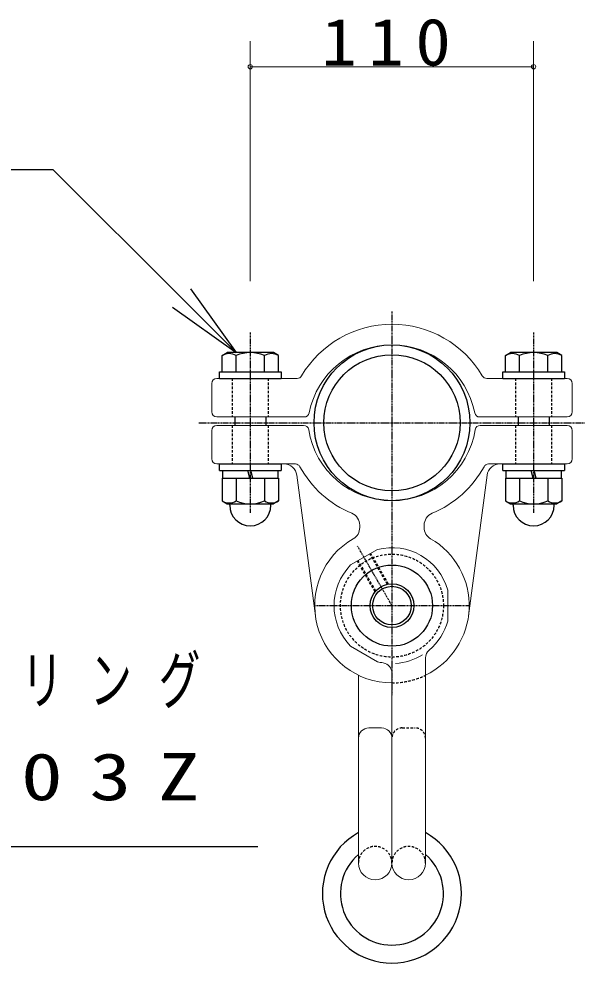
# Model space of a CAD drawing. Units: millimetres, scale not verified. Extents: x -35408 to 50, y -49934 to 13350.
# Drawn here: x -10888 to -9789, y 10446 to 12279 of the extents above; entities that cross this region are included whole.
import ezdxf

# ---------------------------------------------------------------- set-up
doc = ezdxf.new("R2010")
doc.units = ezdxf.units.MM
doc.linetypes.add('USER2', pattern=[6, 3, -1, 1, -1])
doc.linetypes.add('USER4', pattern=[8, 5, -3])
doc.layers.add('線', color=2, linetype='Continuous', lineweight=25)
doc.layers.add('補助', color=2, linetype='Continuous', lineweight=25)
doc.styles.add('ＭＳ ゴシック', font='')
doc.styles.get('ＭＳ ゴシック').set_extended_font_data('MS Gothic')

# ---------------------------------------------------------------- blocks, each defined once
blk = doc.blocks.new('dimension_origin')
at = {"color": 0, "linetype": 'Continuous', "lineweight": -2}
blk.add_circle((0, 0), 1.25, dxfattribs=at)

msp = doc.modelspace()

# ---------------------------------------------------------------- linework, layer by layer
at = {"layer": '線', "color": 20, "linetype": 'USER2'}
for p, q in [((-10164.059, 11711.421), (-10164.059, 11482.671)), ((-10439.059, 11670.171), (-10439.059, 11320.171)), ((-9889.059, 11670.171), (-9889.059, 11320.171)), ((-10164.059, 11507.671), (-10164.059, 10966.025)), ((-10539.059, 11495.171), (-9789.059, 11495.171)), ((-10164.059, 11140.171), (-10230.772, 11255.722)), ((-10315.353, 11140.171), (-10012.764, 11140.171))]:
    msp.add_line(p, q, dxfattribs=at)
at = {"layer": '線'}
for p, q in [((-10493.907, 11625.735), (-10484.059, 11631.421)), ((-10493.907, 11593.921), (-10493.907, 11625.735)), ((-10394.059, 11631.421), (-10484.059, 11631.421)), ((-10466.483, 11593.921), (-10466.483, 11625.735)), ((-10411.635, 11593.921), (-10411.635, 11625.735)), ((-10384.21, 11625.735), (-10394.059, 11631.421)), ((-10384.21, 11593.921), (-10384.21, 11625.735)), ((-9943.907, 11625.735), (-9934.059, 11631.421)), ((-9943.907, 11593.921), (-9943.907, 11625.735)), ((-9844.059, 11631.421), (-9934.059, 11631.421)), ((-9916.483, 11593.921), (-9916.483, 11625.735)), ((-9861.635, 11593.921), (-9861.635, 11625.735)), ((-9834.21, 11625.735), (-9844.059, 11631.421)), ((-9834.21, 11593.921), (-9834.21, 11625.735)), ((-10499.059, 11593.921), (-10379.059, 11593.921)), ((-10499.059, 11581.421), (-10499.059, 11593.921)), ((-10493.907, 11593.921), (-10384.21, 11593.921)), ((-10379.059, 11593.921), (-10379.059, 11581.421)), ((-9949.059, 11593.921), (-9829.059, 11593.921)), ((-9949.059, 11581.421), (-9949.059, 11593.921)), ((-9943.907, 11593.921), (-9834.21, 11593.921)), ((-9829.059, 11593.921), (-9829.059, 11581.421)), ((-10499.059, 11581.421), (-10379.059, 11581.421)), ((-9949.059, 11581.421), (-9829.059, 11581.421)), ((-10469.059, 11506.421), (-10469.059, 11490.171)), ((-10409.059, 11506.421), (-10409.059, 11490.171)), ((-9919.059, 11506.421), (-9919.059, 11490.171)), ((-9859.059, 11506.421), (-9859.059, 11490.171)), ((-10499.059, 11415.171), (-10379.059, 11415.171)), ((-10499.059, 11402.671), (-10499.059, 11415.171)), ((-10379.059, 11415.171), (-10379.059, 11402.671)), ((-9949.059, 11415.171), (-9829.059, 11415.171)), ((-9949.059, 11402.671), (-9949.059, 11415.171)), ((-9829.059, 11415.171), (-9829.059, 11402.671)), ((-10499.059, 11402.671), (-10379.059, 11402.671)), ((-10493.907, 11387.671), (-10384.21, 11387.671)), ((-10493.907, 11387.671), (-10493.907, 11343.357)), ((-10492.809, 11402.671), (-10385.309, 11402.671)), ((-10492.809, 11402.671), (-10492.809, 11387.671)), ((-10492.809, 11387.671), (-10385.309, 11387.671)), ((-10466.483, 11387.671), (-10466.483, 11343.357)), ((-10439.896, 11387.671), (-10443.915, 11402.671)), ((-10434.202, 11387.671), (-10438.221, 11402.671)), ((-10411.635, 11387.671), (-10411.635, 11343.357)), ((-10385.309, 11402.671), (-10385.309, 11387.671)), ((-10384.21, 11387.671), (-10384.21, 11343.357)), ((-9949.059, 11402.671), (-9829.059, 11402.671)), ((-9943.907, 11387.671), (-9834.21, 11387.671)), ((-9943.907, 11387.671), (-9943.907, 11343.357)), ((-9942.809, 11402.671), (-9835.309, 11402.671)), ((-9942.809, 11402.671), (-9942.809, 11387.671)), ((-9942.809, 11387.671), (-9835.309, 11387.671)), ((-9916.483, 11387.671), (-9916.483, 11343.357)), ((-9889.896, 11387.671), (-9893.915, 11402.671)), ((-9884.202, 11387.671), (-9888.221, 11402.671)), ((-9861.635, 11387.671), (-9861.635, 11343.357)), ((-9835.309, 11402.671), (-9835.309, 11387.671)), ((-9834.21, 11387.671), (-9834.21, 11343.357)), ((-10493.907, 11343.357), (-10484.059, 11337.671)), ((-10484.059, 11337.671), (-10394.059, 11337.671)), ((-10479.059, 11335.171), (-10479.059, 11337.671)), ((-10399.059, 11335.171), (-10399.059, 11337.671)), ((-10384.21, 11343.357), (-10394.059, 11337.671)), ((-9943.907, 11343.357), (-9934.059, 11337.671)), ((-9934.059, 11337.671), (-9844.059, 11337.671)), ((-9929.059, 11335.171), (-9929.059, 11337.671)), ((-9849.059, 11335.171), (-9849.059, 11337.671)), ((-9834.21, 11343.357), (-9844.059, 11337.671))]:
    msp.add_line(p, q, dxfattribs=at)
at = {"layer": '線', "color": 7, "lineweight": 13}
for p, q in [((-10514.059, 11571.421), (-10514.059, 11516.421)), ((-10504.059, 11581.421), (-10348.076, 11581.421)), ((-9980.041, 11581.421), (-9824.059, 11581.421)), ((-9814.059, 11571.421), (-9814.059, 11516.421)), ((-10504.059, 11506.421), (-10334.499, 11506.421)), ((-9993.618, 11506.421), (-9824.059, 11506.421)), ((-10514.059, 11480.171), (-10514.059, 11425.171)), ((-10504.059, 11490.171), (-10335.619, 11490.171)), ((-9992.499, 11490.171), (-9824.059, 11490.171)), ((-9814.059, 11480.171), (-9814.059, 11425.171)), ((-10504.059, 11415.171), (-10351.63, 11415.171)), ((-9976.488, 11415.171), (-9824.059, 11415.171)), ((-10312.775, 11120.592), (-10348.697, 11393.435)), ((-10015.342, 11120.592), (-9979.421, 11393.435)), ((-10226.559, 11296.318), (-10226.559, 11291.726)), ((-10101.559, 11296.318), (-10101.559, 11291.726)), ((-10244.253, 11219.071), (-10192.291, 11249.071)), ((-10055.633, 11170.171), (-10055.633, 11110.171)), ((-10192.291, 11031.271), (-10244.253, 11061.271)), ((-10099.059, 11038.528), (-10099.059, 10640.171)), ((-10229.059, 11004.986), (-10229.059, 10640.171)), ((-10164.059, 11009.189), (-10164.059, 10640.171)), ((-10164.059, 10990.171), (-10164.059, 10640.171)), ((-10184.059, 10902.671), (-10209.059, 10902.671))]:
    msp.add_line(p, q, dxfattribs=at)
at = {"layer": '線', "color": 4, "linetype": 'USER4'}
for p, q in [((-10474.059, 11581.421), (-10474.059, 11506.421)), ((-10404.059, 11581.421), (-10404.059, 11506.421)), ((-9924.059, 11581.421), (-9924.059, 11506.421)), ((-9854.059, 11581.421), (-9854.059, 11506.421)), ((-10474.059, 11490.171), (-10474.059, 11415.171)), ((-10404.059, 11490.171), (-10404.059, 11415.171)), ((-9924.059, 11490.171), (-9924.059, 11415.171)), ((-9854.059, 11490.171), (-9854.059, 11415.171)), ((-10173.032, 11181.713), (-10207.014, 11240.571)), ((-10170.951, 11182.109), (-10205.281, 11241.571)), ((-10196.932, 11167.109), (-10231.262, 11226.571)), ((-10195.549, 11168.713), (-10229.53, 11227.571)), ((-10144.059, 10902.671), (-10119.059, 10902.671))]:
    msp.add_line(p, q, dxfattribs=at)
at = {"layer": '線'}
for centre, radius in [((-10164.059, 11495.171), 151.25), ((-10164.059, 11495.171), 132.25), ((-10164.059, 11140.171), 78.75), ((-10164.059, 11140.171), 42.5), ((-10164.059, 11140.171), 37.5)]:
    msp.add_circle(centre, radius, dxfattribs=at)
at = {"layer": '線', "color": 4, "linetype": 'USER4'}
msp.add_circle((-10164.059, 11140.171), 100, dxfattribs=at)
at = {"layer": '線', "color": 7, "lineweight": 13}
msp.add_circle((-10164.059, 11140.171), 42.5, dxfattribs=at)
for centre, radius, start, end in [((-10164.059, 11482.671), 203.75, 30.58206, 149.41794), ((-10164.059, 11482.671), 163.75, 11.2006, 168.7994), ((-10504.059, 11571.421), 10, 90, 180), ((-10348.076, 11591.421), 10, 270, 329.41794), ((-9980.041, 11591.421), 10, 210.58206, 270), ((-9824.059, 11571.421), 10, 0, 90), ((-10504.059, 11516.421), 10, 180, 270), ((-10334.499, 11516.421), 10, 270, 348.7994), ((-9993.618, 11516.421), 10, 191.2006, 270), ((-9824.059, 11516.421), 10, 270, 0), ((-10504.059, 11480.171), 10, 90, 180), ((-10335.619, 11480.171), 10, 9.10669, 90), ((-10164.059, 11507.671), 163.75, 189.10669, 350.89331), ((-9992.499, 11480.171), 10, 90, 170.89331), ((-9824.059, 11480.171), 10, 0, 90), ((-10504.059, 11425.171), 10, 180, 270), ((-9824.059, 11425.171), 10, 270, 0), ((-10373.483, 11390.171), 25, 7.50023, 90), ((-10351.63, 11405.171), 10, 28.65485, 90), ((-10164.059, 11507.671), 203.75, 208.65485, 247.51053), ((-10164.059, 11507.671), 203.75, 292.48947, 331.34515), ((-9976.488, 11405.171), 10, 90, 151.34515), ((-9954.634, 11390.171), 25, 90, 172.49977), ((-10251.559, 11296.318), 25, 0, 67.51053), ((-10076.559, 11296.318), 25, 112.48947, 180), ((-10251.559, 11291.726), 25, 300, 0), ((-10076.559, 11291.726), 25, 180, 240), ((-10164.059, 11140.171), 150, 120, 270), ((-10164.059, 11140.171), 150, 295.67929, 60), ((-10164.059, 11140.171), 112.5, 15.46601, 104.53399), ((-10164.059, 11140.171), 112.5, 135.46601, 224.53399), ((-10164.059, 11140.171), 112.5, 309.90447, 344.53399), ((-10164.059, 11140.171), 112.5, 273.41244, 301.90804), ((-10079.059, 11038.528), 20, 129.90447, 180), ((-10164.059, 11140.171), 112.5, 255.46601, 261.3184), ((-10184.059, 11009.189), 20, 0, 81.3184), ((-10209.059, 10882.671), 20, 90, 180), ((-10184.059, 10882.671), 20, 0, 90), ((-10196.559, 10640.171), 32.5, 180, 0), ((-10131.559, 10640.171), 32.5, 180, 0)]:
    msp.add_arc(centre, radius, start, end, dxfattribs=at)
at = {"layer": '線'}
for centre, radius, start, end in [((-10480.195, 11601.985), 27.424, 60.00001, 119.99999), ((-10439.059, 11562.442), 68.979, 66.57346, 113.42654), ((-10397.923, 11601.985), 27.424, 60.00001, 119.99999), ((-9930.195, 11601.985), 27.424, 60.00001, 119.99999), ((-9889.059, 11562.442), 68.979, 66.57346, 113.42654), ((-9847.923, 11601.985), 27.424, 60.00001, 119.99999), ((-10480.195, 11367.107), 27.424, 240.00001, 299.99999), ((-10439.059, 11335.171), 40, 180, 0), ((-10439.059, 11406.65), 68.979, 246.57346, 293.42654), ((-10397.923, 11367.107), 27.424, 240.00001, 299.99999), ((-9930.195, 11367.107), 27.424, 240.00001, 299.99999), ((-9889.059, 11335.171), 40, 180, 0), ((-9889.059, 11406.65), 68.979, 246.57346, 293.42654), ((-9847.923, 11367.107), 27.424, 240.00001, 299.99999), ((-10164.059, 10581.01), 135, 118.7822, 61.2178), ((-10164.059, 10581.01), 100, 130.5416, 49.4584)]:
    msp.add_arc(centre, radius, start, end, dxfattribs=at)
at = {"layer": '線', "color": 4, "linetype": 'USER4'}
for centre, radius, start, end in [((-10164.059, 11140.171), 150, 270, 295.67929), ((-10144.059, 10882.671), 20, 90, 180), ((-10119.059, 10882.671), 20, 0, 90), ((-10196.559, 10640.171), 32.5, 0, 180), ((-10131.559, 10640.171), 32.5, 0, 180)]:
    msp.add_arc(centre, radius, start, end, dxfattribs=at)
at = {"layer": '補助', "lineweight": 13}
for p, q in [((-10439.059, 11770.171), (-10439.059, 12236.421)), ((-9889.059, 11770.171), (-9889.059, 12236.421)), ((-10439.059, 12186.421), (-9889.059, 12186.421))]:
    msp.add_line(p, q, dxfattribs=at)
at = {"layer": '補助'}
for p, q in [((-10871.483, 11986.421), (-11613.539, 11986.421)), ((-10821.483, 11986.421), (-10871.483, 11986.421)), ((-10572.549, 11737.487), (-10821.483, 11986.421)), ((-10554.871, 11755.165), (-10466.483, 11631.421)), ((-10466.483, 11631.421), (-10572.549, 11737.487)), ((-10590.227, 11719.81), (-10466.483, 11631.421)), ((-11136.309, 10672.671), (-10424.443, 10672.671))]:
    msp.add_line(p, q, dxfattribs=at)

# ---------------------------------------------------------------- block references
at = {"layer": '補助', "lineweight": 13, "xscale": 3.33, "yscale": 3.33}
msp.add_blockref('dimension_origin', (-10439.059, 12186.421), dxfattribs=at)
at = {"layer": '補助', "lineweight": 13, "xscale": 3.33, "yscale": 3.33, "rotation": 180}
msp.add_blockref('dimension_origin', (-9889.059, 12186.421), dxfattribs=at)

# ---------------------------------------------------------------- texts
at = {"layer": '補助', "char_height": 91.64, "style": 'ＭＳ ゴシック'}
for s, insert, attachment_point in [('\\T1.33;\\W1.1;110', (-10164.059, 12187.421), 8), ('\\T1.64;\\W0.65;ベアリング', (-11150.059, 11041.421), 1), ('\\T1.64;\\W1.3;6203Z', (-11150.059, 10853.921), 1)]:
    msp.add_mtext(s, dxfattribs=dict(at, insert=insert, attachment_point=attachment_point))

doc.saveas('drawing.dxf')
